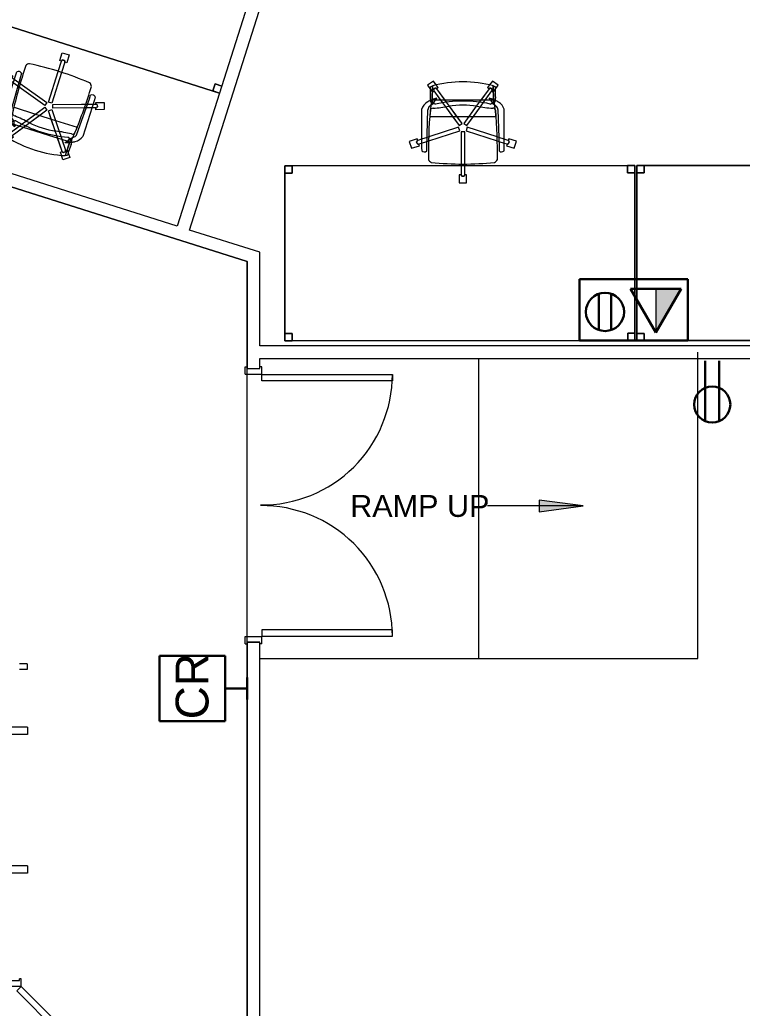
# Model space of a CAD drawing. Header units: inches. Extents: x 385 to 2249, y -1773 to -36.
# Drawn here: x 1615.7 to 1813.7, y -1046.8 to -775.7 of the extents above; entities that cross this region are included whole.
import ezdxf

# ---------------------------------------------------------------- set-up
doc = ezdxf.new("R2010")
doc.units = ezdxf.units.IN
doc.header["$MEASUREMENT"] = 0
for name, color, linetype, lineweight in [('A-ANNO-NOTE', 131, 'Continuous', 30), ('A-DETL', 90, 'Continuous', 9), ('A-DETL-THIN', 151, 'Continuous', 9), ('A-DOOR', 31, 'Continuous', 13), ('A-DOOR-FRAM', 31, 'Continuous', 20), ('E-ELEC-FIXT', 91, 'Continuous', 9), ('G-ANNO-TEXT', 231, 'Continuous', 9), ('I-FURN', 30, 'Continuous', 9), ('I-WALL', 2, 'Continuous', 13)]:
    doc.layers.add(name, color=color, linetype=linetype, lineweight=lineweight)
doc.styles.add('Swis721 Lt BT', font='swissl.ttf', dxfattribs={"height": 9})
doc.styles.add('Swis721 Lt BT_1', font='swissl.ttf', dxfattribs={"height": 6})

# ---------------------------------------------------------------- blocks, each defined once
blk = doc.blocks.new('Single Flush - OTJ_SOLIDFLUSH_ALUM-5070093-Level 7 POWER _ SIGNAL')
at = {"layer": 'A-DOOR', "color": 8, "lineweight": 20}
for p, q in [((-8.65, -25.84), (16.67, -0.51)), ((17.91, -1.75), (-7.42, -27.07)), ((16.67, -0.51), (17.91, -1.75)), ((-7.42, -27.07), (-8.65, -25.84))]:
    blk.add_line(p, q, dxfattribs=at)
at = {"layer": 'A-DOOR', "lineweight": 9}
blk.add_arc((17.91, -1.75), 35.81, 179.5, 225, dxfattribs=at)
at = {"layer": 'A-DOOR-FRAM', "color": 8}
for p, q in [((-20, 4), (-20, -1.75)), ((-20, 4), (-18, 4)), ((-18, 4), (-18, -1.75)), ((18, 4), (18, -1.75)), ((18, 4), (20, 4)), ((20, 4), (20, -1.75)), ((-20, -1.75), (-18, -1.75)), ((18, -1.75), (20, -1.75))]:
    blk.add_line(p, q, dxfattribs=at)
blk = doc.blocks.new('Double Flush - Int-F-WDMF-72_ x 84_-5088148-Level 7 POWER _ SIGNAL')
at = {"layer": 'A-DOOR', "color": 8, "lineweight": 20}
for p, q in [((-34.67, -1.01), (-35.91, -2.25)), ((-35.91, -2.25), (-10.58, -27.57)), ((-9.35, -26.34), (-34.67, -1.01)), ((9.35, -26.34), (34.67, -1.01)), ((35.91, -2.25), (10.58, -27.57)), ((34.67, -1.01), (35.91, -2.25)), ((-10.58, -27.57), (-9.35, -26.34)), ((10.58, -27.57), (9.35, -26.34))]:
    blk.add_line(p, q, dxfattribs=at)
at = {"layer": 'A-DOOR', "lineweight": 9}
for centre, start, end in [((-35.91, -2.25), 315, 0.5), ((35.91, -2.25), 179.5, 225)]:
    blk.add_arc(centre, 35.81, start, end, dxfattribs=at)
at = {"layer": 'A-DOOR-FRAM', "color": 8}
for p, q in [((-38, 2.25), (-38, 1.75)), ((-38, 2.25), (-36, 2.25)), ((-38, 1.75), (-37.5, 1.75)), ((-37.5, 1.75), (-37.5, -1.75)), ((-36, 2.25), (-36, -2.25)), ((36, 2.25), (36, -2.25)), ((36, 2.25), (38, 2.25)), ((37.5, 1.75), (37.5, -1.75)), ((37.5, 1.75), (38, 1.75)), ((38, 2.25), (38, 1.75)), ((-38, -2.25), (-38, -1.75)), ((-38, -1.75), (-37.5, -1.75)), ((-38, -2.25), (-36, -2.25)), ((36, -2.25), (38, -2.25)), ((37.5, -1.75), (38, -1.75)), ((38, -2.25), (38, -1.75))]:
    blk.add_line(p, q, dxfattribs=at)
blk = doc.blocks.new('Rectangular Table - Rectangular Table-V59-Level 7 POWER _ SIGNAL')
at = {"layer": 'I-FURN'}
for p, q in [((-46, 24), (-47.91, 24)), ((-47.91, 24), (-46, 24)), ((48, 24), (-47.91, 24)), ((-47.91, 24), (48, 24)), ((-47.91, 22), (-46, 22)), ((-46, 22), (-47.91, 22)), ((-46, 22), (-46, 24)), ((-46, 24), (-46, 22)), ((46, 24), (46, 22)), ((48, 24), (46, 24)), ((46, 24), (48, 24)), ((46, 22), (46, 24)), ((46, 22), (48, 22)), ((48, 22), (46, 22)), ((48, 23.86), (48, 24)), ((48, 24), (48, 23.86)), ((48, -24), (48, 24)), ((48, 24), (48, 23.86)), ((48, 22), (48, 23.86)), ((48, 23.86), (48, 22)), ((48, 23.86), (48, -23.86)), ((-46, -22), (-47.91, -22)), ((-47.91, -22), (-46, -22)), ((-47.91, -24), (-46, -24)), ((-46, -24), (-47.91, -24)), ((-47.91, -24), (48, -24)), ((48, -24), (-47.91, -24)), ((-46, -24), (-46, -22)), ((-46, -22), (-46, -24)), ((48, -22), (46, -22)), ((46, -22), (46, -24)), ((46, -24), (46, -22)), ((46, -22), (48, -22)), ((46, -24), (48, -24)), ((48, -24), (46, -24)), ((48, -23.86), (48, -22)), ((48, -22), (48, -22.14)), ((48, -22.14), (48, -23.86)), ((48, -24), (48, -23.86)), ((48, -23.86), (48, -24)), ((48, -23.86), (48, -24))]:
    blk.add_line(p, q, dxfattribs=at)
blk = doc.blocks.new('F-Haworth_Chair_X99-Seminar - X99 Advanced Seminar Chair-V60-Level 7 POWER _ SIGNAL')
at = {"layer": 'I-FURN'}
for p, q in [((-1, 15.13), (1, 15.13)), ((-1, 12.88), (-1, 15.13)), ((-1, 15.13), (1, 15.13)), ((-1, 12.88), (-1, 15.13)), ((1, 15.13), (1, 12.88)), ((1, 15.13), (1, 12.88)), ((-0.52, 12.88), (-1, 12.88)), ((-0.52, 12.88), (-1, 12.88)), ((-0.5, 9.91), (-0.5, 12.88)), ((-0.5, 9.91), (-0.5, 12.88)), ((0.26, 13.26), (-0.26, 13.26)), ((0.26, 13.26), (-0.26, 13.26)), ((-0.25, 13.25), (0.25, 13.25)), ((-0.25, 13.25), (0.25, 13.25)), ((0.5, 12.88), (0.5, 9.91)), ((0.5, 12.88), (0.5, 9.91)), ((1, 12.88), (0.52, 12.88)), ((1, 12.88), (0.52, 12.88)), ((-0.5, 1.08), (-0.5, 9.91)), ((-0.5, 1.08), (-0.5, 9.91)), ((0.5, 9.91), (0.5, 1.08)), ((0.5, 9.91), (0.5, 1.08)), ((-14.69, 3.72), (-14.08, 5.62)), ((-14.69, 3.72), (-14.08, 5.62)), ((-14.08, 5.62), (-11.94, 4.93)), ((-14.08, 5.62), (-11.94, 4.93)), ((-11.32, 5.48), (-11.3, 6.32)), ((-11.32, -5.06), (-11.32, 5.48)), ((-9.92, 6.36), (-9.92, 5.36)), ((9.92, 5.36), (9.92, 6.36)), ((11.3, 6.32), (11.32, 5.48)), ((11.32, 5.48), (11.32, -5.06)), ((11.94, 4.93), (14.08, 5.62)), ((11.94, 4.93), (14.08, 5.62)), ((14.08, 5.62), (14.69, 3.72)), ((14.08, 5.62), (14.69, 3.72)), ((-12.55, 3.03), (-14.69, 3.72)), ((-12.55, 3.03), (-14.69, 3.72)), ((-12.53, 4.34), (-12.69, 3.85)), ((-12.53, 4.34), (-12.69, 3.85)), ((-12.68, 3.86), (-12.52, 4.33)), ((-12.68, 3.86), (-12.52, 4.33)), ((-12.4, 3.49), (-12.55, 3.03)), ((-12.4, 3.49), (-12.55, 3.03)), ((-11.32, 3.15), (-12.4, 3.5)), ((-11.32, 3.15), (-12.4, 3.5)), ((-11.94, 4.93), (-12.09, 4.47)), ((-11.94, 4.93), (-12.09, 4.47)), ((-12.09, 4.45), (-11.32, 4.21)), ((-12.09, 4.45), (-11.32, 4.21)), ((-11.32, 4.21), (-9.86, 3.73)), ((-11.32, 4.21), (-9.86, 3.73)), ((-9.83, 2.67), (-11.32, 3.15)), ((-9.83, 2.67), (-11.32, 3.15)), ((-9.92, 5.36), (-9.57, -4.97)), ((-9.86, 3.73), (-9.38, 3.57)), ((-9.86, 3.73), (-9.38, 3.57)), ((-9.38, 3.57), (-0.87, 0.81)), ((-9.38, 3.57), (-0.87, 0.81)), ((0.87, 0.81), (8.33, 3.23)), ((0.87, 0.81), (8.33, 3.23)), ((8.34, 3.24), (9.38, 3.57)), ((8.34, 3.24), (9.38, 3.57)), ((9.38, 3.57), (9.86, 3.73)), ((9.38, 3.57), (9.86, 3.73)), ((9.57, -4.97), (9.92, 5.36)), ((11.32, 3.15), (9.83, 2.67)), ((11.32, 3.15), (9.83, 2.67)), ((9.86, 3.73), (11.32, 4.21)), ((9.86, 3.73), (11.32, 4.21)), ((11.32, 4.21), (12.09, 4.45)), ((11.32, 4.21), (12.09, 4.45)), ((12.4, 3.5), (11.32, 3.15)), ((12.4, 3.5), (11.32, 3.15)), ((12.09, 4.47), (11.94, 4.93)), ((12.09, 4.47), (11.94, 4.93)), ((12.55, 3.03), (12.4, 3.49)), ((12.55, 3.03), (12.4, 3.49)), ((12.52, 4.33), (12.68, 3.86)), ((12.52, 4.33), (12.68, 3.86)), ((12.69, 3.85), (12.53, 4.34)), ((12.69, 3.85), (12.53, 4.34)), ((14.69, 3.72), (12.55, 3.03)), ((14.69, 3.72), (12.55, 3.03)), ((-9.37, 2.52), (-9.83, 2.67)), ((-9.37, 2.52), (-9.83, 2.67)), ((-1.18, -0.14), (-9.37, 2.52)), ((-1.18, -0.14), (-9.37, 2.52)), ((-0.87, 0.81), (-1.18, -0.14)), ((-0.87, 0.81), (-1.18, -0.14)), ((0.5, 1.08), (-0.5, 1.08)), ((0.5, 1.08), (-0.5, 1.08)), ((1.18, -0.14), (0.87, 0.81)), ((1.18, -0.14), (0.87, 0.81)), ((9.37, 2.52), (1.18, -0.14)), ((9.37, 2.52), (1.18, -0.14)), ((9.83, 2.67), (9.37, 2.52)), ((9.83, 2.67), (9.37, 2.52)), ((-4.79, -5.75), (-1.04, -0.58)), ((-0.23, -1.17), (-3.68, -5.91)), ((-2.89, -3.12), (-1.04, -0.58)), ((-0.23, -1.17), (-1.65, -3.12)), ((-1.04, -0.58), (-0.23, -1.17)), ((-1.04, -0.58), (-0.23, -1.17)), ((0.23, -1.17), (1.04, -0.58)), ((0.23, -1.17), (1.04, -0.58)), ((1.65, -3.12), (0.23, -1.17)), ((3.68, -5.91), (0.23, -1.17)), ((1.04, -0.58), (2.89, -3.12)), ((1.04, -0.58), (4.79, -5.75)), ((-9.07, -3.12), (-2.89, -3.12)), ((-9.07, -3.2), (-9.07, -3.12)), ((-8.9, -4.8), (-9.07, -3.2)), ((-8.88, -4.99), (-8.89, -4.91)), ((-8.75, -6.22), (-8.88, -4.99)), ((-4.79, -5.75), (-2.89, -3.12)), ((-1.65, -3.12), (-3.68, -5.91)), ((-2.89, -3.12), (-1.65, -3.12)), ((-1.65, -3.12), (1.65, -3.12)), ((1.65, -3.12), (2.89, -3.12)), ((3.68, -5.91), (1.65, -3.12)), ((2.89, -3.12), (9.07, -3.12)), ((2.89, -3.12), (4.79, -5.75)), ((8.88, -4.99), (8.75, -6.22)), ((8.89, -4.91), (8.88, -4.99)), ((9.07, -3.2), (8.9, -4.8)), ((9.07, -3.12), (9.07, -3.2)), ((-9.13, -5.92), (-8.07, -6.77)), ((-8.68, -6.87), (-8.75, -6.22)), ((-8.62, -7.42), (-8.68, -6.87)), ((-8.6, -7.6), (-8.62, -7.43)), ((-8.61, -6.81), (-8.23, -6.95)), ((-8.49, -7.6), (-8.56, -7.6)), ((-8.42, -7.57), (-8.34, -11.37)), ((-8.34, -11.52), (-8.42, -7.57)), ((-7.65, -7.6), (-8.4, -7.6)), ((-8.03, -6.81), (-7.95, -6.87)), ((-7.97, -10.12), (-5.57, -6.82)), ((-7.97, -10.12), (-6.14, -7.6)), ((-6.14, -7.6), (-7.65, -7.6)), ((-7.18, -7.99), (-7.21, -8.13)), ((-4.47, -7.01), (-7.16, -10.71)), ((-4.9, -7.6), (-7.16, -10.71)), ((-6.14, -7.6), (-5.57, -6.82)), ((-4.9, -7.6), (-6.14, -7.6)), ((-5.57, -6.82), (-4.79, -5.75)), ((-5.57, -6.82), (-4.79, -5.75)), ((-4.47, -7.01), (-4.9, -7.6)), ((3.88, -7.6), (-4.9, -7.6)), ((-3.68, -5.91), (-4.47, -7.01)), ((-3.68, -5.91), (-4.47, -7.01)), ((4.47, -7.01), (3.68, -5.91)), ((4.47, -7.01), (3.68, -5.91)), ((4.9, -7.6), (3.9, -7.6)), ((4.9, -7.6), (4.47, -7.01)), ((7.16, -10.71), (4.47, -7.01)), ((4.79, -5.75), (5.57, -6.82)), ((4.79, -5.75), (5.57, -6.82)), ((6.14, -7.6), (4.9, -7.6)), ((7.16, -10.71), (4.9, -7.6)), ((5.57, -6.82), (6.14, -7.6)), ((5.57, -6.82), (7.97, -10.12)), ((7.65, -7.6), (6.14, -7.6)), ((6.14, -7.6), (7.97, -10.12)), ((7.21, -8.13), (7.18, -7.99)), ((8.4, -7.6), (7.65, -7.6)), ((7.95, -6.87), (8.07, -6.77)), ((8.07, -6.77), (9.13, -5.92)), ((8.23, -6.95), (8.61, -6.81)), ((8.34, -11.37), (8.42, -7.57)), ((8.42, -7.57), (8.34, -11.52)), ((8.56, -7.6), (8.49, -7.6)), ((8.62, -7.43), (8.6, -7.6)), ((8.68, -6.91), (8.62, -7.42)), ((8.75, -6.22), (8.68, -6.86)), ((-9.7, -11.65), (-8.88, -10.52)), ((-9.7, -11.65), (-8.88, -10.52)), ((-8.88, -10.52), (-8.38, -9.83)), ((-8.88, -10.52), (-8.38, -9.83)), ((-8.38, -9.83), (-7.99, -10.11)), ((-8.38, -9.83), (-7.99, -10.11)), ((-8, -10.58), (-7.59, -10.88)), ((-8, -10.58), (-7.59, -10.88)), ((-7.59, -10.87), (-7.99, -10.57)), ((-7.59, -10.87), (-7.99, -10.57)), ((-7.15, -10.72), (-6.76, -11)), ((-7.15, -10.72), (-6.76, -11)), ((6.76, -11), (7.15, -10.72)), ((6.76, -11), (7.15, -10.72)), ((7.99, -10.57), (7.59, -10.87)), ((7.99, -10.57), (7.59, -10.87)), ((7.59, -10.88), (8, -10.58)), ((7.59, -10.88), (8, -10.58)), ((7.99, -10.11), (8.38, -9.83)), ((7.99, -10.11), (8.38, -9.83)), ((8.38, -9.83), (8.88, -10.52)), ((8.38, -9.83), (8.88, -10.52)), ((8.88, -10.52), (9.7, -11.65)), ((8.88, -10.52), (9.7, -11.65)), ((-8.08, -12.82), (-9.7, -11.65)), ((-8.08, -12.82), (-9.7, -11.65)), ((-7.29, -11.74), (-8.08, -12.82)), ((-7.29, -11.74), (-8.08, -12.82)), ((-6.76, -11), (-7.29, -11.74)), ((-6.76, -11), (-7.29, -11.74)), ((7.29, -11.74), (6.76, -11)), ((7.29, -11.74), (6.76, -11)), ((8.08, -12.82), (7.29, -11.74)), ((8.08, -12.82), (7.29, -11.74)), ((9.7, -11.65), (8.08, -12.82)), ((9.7, -11.65), (8.08, -12.82))]:
    blk.add_line(p, q, dxfattribs=at)
for centre, radius, start, end in [((-0.11, 12.88), 0.407, 111.1651, 180.8349), ((-0.11, 12.88), 0.407, 111.1651, 180.8349), ((-0.09, 12.88), 0.406, 112.6199, 180), ((-0.09, 12.88), 0.406, 166.524, 180), ((-0.09, 12.88), 0.406, 126.0959, 166.524), ((-0.09, 12.88), 0.406, 112.6199, 126.0959), ((0.09, 12.88), 0.406, 53.9041, 67.3801), ((0.09, 12.88), 0.406, 0, 67.3801), ((0.11, 12.88), 0.407, 359.1651, 68.8349), ((0.11, 12.88), 0.407, 359.1651, 68.8349), ((0.09, 12.88), 0.406, 0, 53.9041), ((-8.21, 8.28), 1.31, 110.0433, 159.9567), ((144.06, 7.32), 153.52, 179.4749, 184.5213), ((0, -75.01), 84.96, 84.1475, 95.8525), ((8.21, 8.28), 1.31, 20.0433, 69.9567), ((-144.06, 7.32), 153.52, 355.4787, 0.5251), ((-10.58, 5.68), 0.956, 45.8901, 138.1099), ((10.58, 5.68), 0.956, 41.8901, 134.1099), ((-12.28, 3.88), 0.407, 183.1651, 252.8349), ((-12.28, 3.88), 0.407, 183.1651, 252.8349), ((-12.27, 3.89), 0.406, 184.6199, 198.0959), ((-12.27, 3.89), 0.406, 184.6199, 252), ((-12.27, 3.89), 0.406, 198.0959, 238.524), ((-12.22, 4.09), 0.407, 71.1651, 140.8349), ((-12.22, 4.09), 0.407, 71.1651, 140.8349), ((-12.22, 4.07), 0.406, 85.476, 139.3801), ((-12.22, 4.07), 0.406, 72, 139.3801), ((-12.27, 3.89), 0.406, 238.524, 252), ((-12.22, 4.07), 0.406, 72, 85.476), ((12.22, 4.09), 0.407, 39.1651, 108.8349), ((12.22, 4.09), 0.407, 39.1651, 108.8349), ((12.22, 4.07), 0.406, 81.0479, 108), ((12.22, 4.07), 0.406, 40.6199, 108), ((12.22, 4.07), 0.406, 40.6199, 81.0479), ((12.27, 3.89), 0.406, 288, 355.3801), ((12.28, 3.88), 0.407, 287.1651, 356.8349), ((12.28, 3.88), 0.407, 287.1651, 356.8349), ((12.27, 3.89), 0.406, 288, 341.9041), ((12.27, 3.89), 0.406, 341.9041, 355.3801), ((-7.87, -3.92), 3.63, 198.1789, 238.0478), ((-8.18, -4.9), 1.39, 182.8013, 227.1078), ((-8.24, -4.59), 0.763, 194.2338, 275.7662), ((-11.32, -48.08), 42.84, 79.9767, 85.7699), ((11.32, -48.08), 42.84, 94.2301, 100.0233), ((8.24, -4.59), 0.763, 264.2338, 345.7662), ((8.18, -4.9), 1.39, 312.8922, 357.1987), ((7.87, -3.92), 3.63, 301.9522, 341.8211), ((-4.71, 1.15), 9.61, 238.0478, 243.9964), ((-5.2, -7.86), 3.74, 170.0936, 184.0143), ((-36.06, -10.03), 27.2, 357.4882, 4.0143), ((-4.71, 1.15), 9.61, 243.9964, 246.4906), ((-8.28, -7.33), 0.613, 122.5427, 170.0936), ((-4.71, 1.15), 9.61, 246.6393, 247.073), ((-7.37, -7.55), 1.05, 95.9554, 181.1786), ((-7.37, -7.55), 1.05, 145.2002, 181.1786), ((-4.71, 1.15), 9.61, 247.2631, 254.9334), ((-6.55, -6.76), 1.38, 185.0878, 212.4248), ((-6.55, -6.76), 1.38, 214.0187, 242.9497), ((0, 26.49), 33.83, 257.2285, 282.7715), ((0, 15.97), 22.19, 259.9767, 280.0233), ((6.55, -6.76), 1.38, 297.0503, 325.9813), ((4.71, 1.15), 9.61, 285.0666, 292.7369), ((7.37, -7.55), 1.05, 358.8214, 84.0446), ((6.55, -6.76), 1.38, 327.5752, 354.9122), ((7.37, -7.55), 1.05, 358.8214, 34.7998), ((4.71, 1.15), 9.61, 292.927, 293.3607), ((4.71, 1.15), 9.61, 293.5094, 296.0036), ((8.28, -7.33), 0.613, 9.9064, 57.4573), ((36.06, -10.03), 27.2, 175.9857, 182.5118), ((5.2, -7.86), 3.74, 355.9857, 9.9064), ((4.71, 1.15), 9.61, 296.0036, 301.9522), ((-7.66, -10.36), 0.407, 143.1651, 212.8349), ((-7.66, -10.36), 0.407, 171.033, 184.967), ((-7.66, -10.36), 0.407, 184.967, 198.9009), ((-7.66, -10.36), 0.407, 143.1651, 171.033), ((-7.64, -10.36), 0.406, 144, 211.3801), ((-7.64, -10.36), 0.406, 144, 211.3801), ((-7.66, -10.36), 0.407, 198.9009, 212.8349), ((-7.49, -10.47), 0.406, 256.6199, 324), ((-7.48, -10.49), 0.407, 255.1651, 324.8349), ((-7.49, -10.47), 0.406, 256.6199, 297.0479), ((-7.49, -10.47), 0.406, 297.0479, 324), ((-7.48, -10.49), 0.407, 296.967, 310.9009), ((-7.48, -10.49), 0.407, 310.9009, 324.8349), ((7.48, -10.49), 0.407, 215.1651, 284.8349), ((7.48, -10.49), 0.407, 215.1651, 284.8349), ((7.49, -10.47), 0.406, 216, 256.4281), ((7.49, -10.47), 0.406, 216, 283.3801), ((7.64, -10.36), 0.406, 328.6199, 36), ((7.64, -10.36), 0.406, 328.6199, 36), ((7.66, -10.36), 0.407, 327.1651, 36.8349), ((7.66, -10.36), 0.407, 327.1651, 36.8349), ((0, 20.73), 33.17, 254.4478, 255.4234), ((0, 20.29), 32.89, 255.304, 284.6925), ((-7.48, -10.49), 0.407, 255.1651, 269.0991), ((-7.48, -10.49), 0.407, 269.0991, 283.033), ((-7.48, -10.49), 0.407, 283.033, 296.967), ((7.49, -10.47), 0.406, 256.4281, 283.3801), ((0, 20.73), 33.17, 284.5766, 285.5522)]:
    blk.add_arc(centre, radius, start, end, dxfattribs=at)
blk = doc.blocks.new('Rectangular Table - Rectangular Table-5809072-Level 7 POWER _ SIGNAL')
at = {"layer": 'I-FURN'}
for p, q in [((-46, 24), (-48, 24)), ((-48, 24), (-48, 22)), ((-48, 22), (-48, 24)), ((-48, 24), (-46, 24)), ((48, 24), (-48, 24)), ((-48, 24), (-48, -24)), ((-48, -24), (-48, 24)), ((-48, 24), (48, 24)), ((-48, 22), (-46, 22)), ((-46, 22), (-48, 22)), ((-46, 22), (-46, 24)), ((-46, 24), (-46, 22)), ((46, 24), (46, 22)), ((48, 24), (46, 24)), ((46, 24), (48, 24)), ((46, 22), (46, 24)), ((46, 22), (48, 22)), ((48, 22), (46, 22)), ((48, 22), (48, 24)), ((48, 24), (48, 22)), ((48, -24), (48, 24)), ((48, 24), (48, -24)), ((-46, -22), (-48, -22)), ((-48, -22), (-48, -24)), ((-48, -24), (-48, -22)), ((-48, -22), (-46, -22)), ((-48, -24), (-46, -24)), ((-46, -24), (-48, -24)), ((-48, -24), (48, -24)), ((48, -24), (-48, -24)), ((-46, -24), (-46, -22)), ((-46, -22), (-46, -24)), ((48, -22), (46, -22)), ((46, -22), (46, -24)), ((46, -24), (46, -22)), ((46, -22), (48, -22)), ((46, -24), (48, -24)), ((48, -24), (46, -24)), ((48, -24), (48, -22)), ((48, -22), (48, -24))]:
    blk.add_line(p, q, dxfattribs=at)
blk = doc.blocks.new('F-Haworth_Chair_X99-Seminar - X99 Advanced Seminar Chair-V61-Level 7 POWER _ SIGNAL')
at = {"layer": 'I-FURN'}
for p, q in [((-8.08, 12.82), (-9.7, 11.65)), ((-8.08, 12.82), (-9.7, 11.65)), ((-9.7, 11.65), (-8.88, 10.52)), ((-9.7, 11.65), (-8.88, 10.52)), ((-8.34, 11.52), (-8.42, 7.57)), ((-8.42, 7.57), (-8.34, 11.37)), ((-7.29, 11.74), (-8.08, 12.82)), ((-7.29, 11.74), (-8.08, 12.82)), ((-8, 10.58), (-7.59, 10.88)), ((-8, 10.58), (-7.59, 10.88)), ((-7.59, 10.87), (-7.99, 10.57)), ((-7.59, 10.87), (-7.99, 10.57)), ((-6.76, 11), (-7.29, 11.74)), ((-6.76, 11), (-7.29, 11.74)), ((-7.15, 10.72), (-6.76, 11)), ((-7.15, 10.72), (-6.76, 11)), ((7.29, 11.74), (6.76, 11)), ((7.29, 11.74), (6.76, 11)), ((6.76, 11), (7.15, 10.72)), ((6.76, 11), (7.15, 10.72)), ((8.08, 12.82), (7.29, 11.74)), ((8.08, 12.82), (7.29, 11.74)), ((7.59, 10.88), (8, 10.58)), ((7.59, 10.88), (8, 10.58)), ((7.99, 10.57), (7.59, 10.87)), ((7.99, 10.57), (7.59, 10.87)), ((9.7, 11.65), (8.08, 12.82)), ((9.7, 11.65), (8.08, 12.82)), ((8.42, 7.57), (8.34, 11.52)), ((8.34, 11.37), (8.42, 7.57)), ((8.88, 10.52), (9.7, 11.65)), ((8.88, 10.52), (9.7, 11.65)), ((-8.88, 10.52), (-8.38, 9.83)), ((-8.88, 10.52), (-8.38, 9.83)), ((-8.38, 9.83), (-7.99, 10.11)), ((-8.38, 9.83), (-7.99, 10.11)), ((-7.99, 10.57), (-7.99, 10.57)), ((-7.97, 10.12), (-6.14, 7.6)), ((-7.97, 10.12), (-5.57, 6.82)), ((-4.9, 7.6), (-7.16, 10.71)), ((-4.47, 7.01), (-7.16, 10.71)), ((7.16, 10.71), (4.47, 7.01)), ((7.16, 10.71), (4.9, 7.6)), ((5.57, 6.82), (7.97, 10.12)), ((6.14, 7.6), (7.97, 10.12)), ((7.99, 10.11), (8.38, 9.83)), ((7.99, 10.11), (8.38, 9.83)), ((8.38, 9.83), (8.88, 10.52)), ((8.38, 9.83), (8.88, 10.52)), ((-9.13, 5.92), (-8.07, 6.77)), ((-8.75, 6.22), (-8.88, 4.99)), ((-8.68, 6.87), (-8.75, 6.22)), ((-8.62, 7.42), (-8.68, 6.87)), ((-8.6, 7.6), (-8.62, 7.43)), ((-8.61, 6.81), (-8.23, 6.95)), ((-8.49, 7.6), (-8.56, 7.6)), ((-7.65, 7.6), (-8.4, 7.6)), ((-8.03, 6.81), (-7.95, 6.87)), ((-6.14, 7.6), (-7.65, 7.6)), ((-7.18, 7.99), (-7.21, 8.13)), ((-4.9, 7.6), (-6.14, 7.6)), ((-6.14, 7.6), (-5.57, 6.82)), ((-5.57, 6.82), (-4.79, 5.75)), ((-5.57, 6.82), (-4.79, 5.75)), ((4.9, 7.6), (-4.9, 7.6)), ((-4.47, 7.01), (-4.9, 7.6)), ((-4.79, 5.75), (-2.89, 3.12)), ((-4.79, 5.75), (-1.04, 0.58)), ((-3.68, 5.91), (-4.47, 7.01)), ((-3.68, 5.91), (-4.47, 7.01)), ((-1.65, 3.12), (-3.68, 5.91)), ((-0.23, 1.17), (-3.68, 5.91)), ((3.68, 5.91), (0.23, 1.17)), ((1.04, 0.58), (4.79, 5.75)), ((3.68, 5.91), (1.65, 3.12)), ((2.89, 3.12), (4.79, 5.75)), ((4.47, 7.01), (3.68, 5.91)), ((4.47, 7.01), (3.68, 5.91)), ((4.9, 7.6), (4.47, 7.01)), ((4.79, 5.75), (5.57, 6.82)), ((4.79, 5.75), (5.57, 6.82)), ((6.14, 7.6), (4.9, 7.6)), ((5.57, 6.82), (6.14, 7.6)), ((7.65, 7.6), (6.14, 7.6)), ((7.21, 8.13), (7.18, 7.99)), ((8.4, 7.6), (7.65, 7.6)), ((7.95, 6.87), (8.03, 6.81)), ((8.07, 6.77), (9.13, 5.92)), ((8.23, 6.95), (8.61, 6.81)), ((8.56, 7.6), (8.49, 7.6)), ((8.62, 7.43), (8.6, 7.6)), ((8.68, 6.87), (8.62, 7.42)), ((8.75, 6.22), (8.68, 6.87)), ((8.88, 4.99), (8.75, 6.22)), ((-11.32, 5.06), (-11.32, -5.48)), ((-9.92, -5.36), (-9.57, 4.97)), ((-8.9, 4.8), (-9.07, 3.2)), ((-9.07, 3.2), (-9.07, 3.12)), ((-9.07, 3.12), (-2.89, 3.12)), ((-8.88, 4.99), (-8.89, 4.91)), ((-2.89, 3.12), (-1.65, 3.12)), ((-2.89, 3.12), (-1.04, 0.58)), ((-1.65, 3.12), (1.65, 3.12)), ((-0.23, 1.17), (-1.65, 3.12)), ((1.65, 3.12), (0.23, 1.17)), ((1.04, 0.58), (2.89, 3.12)), ((1.65, 3.12), (2.89, 3.12)), ((2.89, 3.12), (9.07, 3.12)), ((8.89, 4.91), (8.88, 4.99)), ((9.07, 3.2), (8.9, 4.8)), ((9.07, 3.12), (9.07, 3.2)), ((9.57, 4.97), (9.92, -5.36)), ((11.32, -5.48), (11.32, 5.06)), ((-1.18, 0.14), (-9.37, -2.52)), ((-1.18, 0.14), (-9.37, -2.52)), ((-0.87, -0.81), (-1.18, 0.14)), ((-0.87, -0.81), (-1.18, 0.14)), ((-1.04, 0.58), (-0.23, 1.17)), ((-1.04, 0.58), (-0.23, 1.17)), ((0.23, 1.17), (1.04, 0.58)), ((0.23, 1.17), (1.04, 0.58)), ((1.18, 0.14), (0.87, -0.81)), ((1.18, 0.14), (0.87, -0.81)), ((9.37, -2.52), (1.18, 0.14)), ((9.37, -2.52), (1.18, 0.14)), ((-9.83, -2.67), (-11.32, -3.15)), ((-9.83, -2.67), (-11.32, -3.15)), ((-9.37, -2.52), (-9.83, -2.67)), ((-9.37, -2.52), (-9.83, -2.67)), ((-9.38, -3.57), (-0.87, -0.81)), ((-9.38, -3.57), (-0.87, -0.81)), ((-0.5, -1.08), (-0.5, -9.91)), ((0.5, -1.08), (-0.5, -1.08)), ((-0.5, -1.08), (-0.5, -9.91)), ((0.5, -1.08), (-0.5, -1.08)), ((0.5, -9.91), (0.5, -1.08)), ((0.5, -9.91), (0.5, -1.08)), ((0.87, -0.81), (9.38, -3.57)), ((0.87, -0.81), (9.38, -3.57)), ((9.83, -2.67), (9.37, -2.52)), ((9.83, -2.67), (9.37, -2.52)), ((11.32, -3.15), (9.83, -2.67)), ((11.32, -3.15), (9.83, -2.67)), ((-12.55, -3.03), (-14.69, -3.72)), ((-12.55, -3.03), (-14.69, -3.72)), ((-14.69, -3.72), (-14.08, -5.62)), ((-14.69, -3.72), (-14.08, -5.62)), ((-14.08, -5.62), (-11.94, -4.93)), ((-14.08, -5.62), (-11.94, -4.93)), ((-12.53, -4.34), (-12.69, -3.85)), ((-12.53, -4.34), (-12.69, -3.85)), ((-12.68, -3.86), (-12.52, -4.33)), ((-12.68, -3.86), (-12.52, -4.33)), ((-12.4, -3.49), (-12.55, -3.03)), ((-12.4, -3.49), (-12.55, -3.03)), ((-11.32, -3.15), (-12.4, -3.5)), ((-11.32, -3.15), (-12.4, -3.5)), ((-12.09, -4.45), (-11.32, -4.21)), ((-12.09, -4.45), (-11.32, -4.21)), ((-11.94, -4.93), (-12.09, -4.47)), ((-11.94, -4.93), (-12.09, -4.47)), ((-11.32, -4.21), (-9.86, -3.73)), ((-11.32, -4.21), (-9.86, -3.73)), ((-9.92, -6.36), (-9.92, -5.36)), ((-9.86, -3.73), (-9.38, -3.57)), ((-9.86, -3.73), (-9.38, -3.57)), ((9.38, -3.57), (9.86, -3.73)), ((9.38, -3.57), (9.86, -3.73)), ((9.86, -3.73), (11.32, -4.21)), ((9.86, -3.73), (11.32, -4.21)), ((9.92, -5.36), (9.92, -6.36)), ((12.4, -3.5), (11.32, -3.15)), ((12.4, -3.5), (11.32, -3.15)), ((11.32, -4.21), (12.09, -4.45)), ((11.32, -4.21), (12.09, -4.45)), ((12.09, -4.47), (11.94, -4.93)), ((12.09, -4.47), (11.94, -4.93)), ((11.94, -4.93), (14.08, -5.62)), ((11.94, -4.93), (14.08, -5.62)), ((12.55, -3.03), (12.4, -3.49)), ((12.55, -3.03), (12.4, -3.49)), ((12.52, -4.33), (12.68, -3.86)), ((12.52, -4.33), (12.68, -3.86)), ((12.69, -3.85), (12.53, -4.34)), ((12.69, -3.85), (12.53, -4.34)), ((14.69, -3.72), (12.55, -3.03)), ((14.69, -3.72), (12.55, -3.03)), ((14.08, -5.62), (14.69, -3.72)), ((14.08, -5.62), (14.69, -3.72)), ((-11.32, -5.48), (-11.3, -6.32)), ((11.3, -6.32), (11.32, -5.48)), ((-0.5, -9.91), (-0.5, -10.4)), ((-0.5, -9.91), (-0.5, -10.4)), ((-0.5, -10.4), (-0.5, -12.88)), ((-0.5, -10.4), (-0.5, -12.88)), ((0.5, -10.4), (0.5, -9.91)), ((0.5, -10.4), (0.5, -9.91)), ((0.5, -12.88), (0.5, -10.4)), ((0.5, -12.88), (0.5, -10.4)), ((-0.52, -12.88), (-1, -12.88)), ((-1, -12.88), (-1, -15.13)), ((-0.52, -12.88), (-1, -12.88)), ((-1, -12.88), (-1, -15.13)), ((0.26, -13.26), (-0.26, -13.26)), ((0.26, -13.26), (-0.26, -13.26)), ((-0.25, -13.25), (0.25, -13.25)), ((-0.25, -13.25), (0.25, -13.25)), ((1, -12.88), (0.52, -12.88)), ((1, -12.88), (0.52, -12.88)), ((1, -15.13), (1, -12.88)), ((1, -15.13), (1, -12.88)), ((-1, -15.13), (1, -15.13)), ((-1, -15.13), (1, -15.13))]:
    blk.add_line(p, q, dxfattribs=at)
for centre, radius, start, end in [((-36.06, 10.03), 27.2, 355.9857, 2.5118), ((0, -20.73), 33.17, 104.5766, 105.5522), ((0, -20.29), 32.89, 75.3075, 104.696), ((-7.48, 10.49), 0.407, 76.967, 104.8349), ((-7.48, 10.49), 0.407, 35.1651, 104.8349), ((-7.49, 10.47), 0.406, 36, 103.3801), ((-7.49, 10.47), 0.406, 36, 103.3801), ((-7.48, 10.49), 0.407, 63.033, 76.967), ((-7.48, 10.49), 0.407, 49.0991, 63.033), ((7.48, 10.49), 0.407, 75.1651, 144.8349), ((7.48, 10.49), 0.407, 75.1651, 144.8349), ((7.49, 10.47), 0.406, 76.6199, 144), ((7.49, 10.47), 0.406, 76.6199, 117.0479), ((0, -20.73), 33.17, 74.4478, 75.4234), ((36.06, 10.03), 27.2, 177.4882, 184.0143), ((-7.66, 10.36), 0.407, 147.1651, 216.8349), ((-7.66, 10.36), 0.407, 147.1651, 216.8349), ((-7.64, 10.36), 0.406, 148.6199, 216), ((-7.64, 10.36), 0.406, 148.6199, 216), ((-7.48, 10.49), 0.407, 35.1651, 49.0991), ((7.49, 10.47), 0.406, 117.0479, 144), ((7.64, 10.36), 0.406, 324, 31.3801), ((7.64, 10.36), 0.406, 324, 17.9041), ((7.66, 10.36), 0.407, 323.1651, 32.8349), ((7.66, 10.36), 0.407, 323.1651, 31.8894), ((7.64, 10.36), 0.406, 31.0741, 31.3801), ((7.64, 10.36), 0.406, 17.9041, 31.0741), ((7.66, 10.36), 0.407, 31.8894, 32.8349), ((-7.87, 3.92), 3.63, 121.9522, 161.8211), ((-4.71, -1.15), 9.61, 116.0036, 121.9522), ((-8.18, 4.9), 1.39, 132.8922, 177.1987), ((-5.2, 7.86), 3.74, 175.9857, 189.9064), ((-4.71, -1.15), 9.61, 113.5094, 116.0036), ((-8.28, 7.33), 0.613, 189.9064, 237.4573), ((-4.71, -1.15), 9.61, 112.927, 113.3607), ((-4.71, -1.15), 9.61, 105.0666, 112.7369), ((-7.37, 7.55), 1.05, 178.8214, 214.7998), ((-7.37, 7.55), 1.05, 178.8214, 264.0446), ((-11.32, 48.08), 42.84, 274.2301, 280.0233), ((-6.55, 6.76), 1.38, 147.5752, 174.9122), ((-6.55, 6.76), 1.38, 117.0503, 145.9813), ((0, -26.49), 33.83, 77.2285, 102.7715), ((0, -15.97), 22.19, 79.9767, 100.0233), ((11.32, 48.08), 42.84, 259.9767, 265.7699), ((6.55, 6.76), 1.38, 34.0187, 62.9497), ((4.71, -1.15), 9.61, 67.2631, 74.9334), ((7.37, 7.55), 1.05, 275.9554, 1.1786), ((6.55, 6.76), 1.38, 5.0878, 32.4248), ((7.37, 7.55), 1.05, 325.2002, 1.1786), ((4.71, -1.15), 9.61, 66.6393, 67.073), ((4.71, -1.15), 9.61, 63.9964, 66.4906), ((8.28, 7.33), 0.613, 302.5427, 350.0936), ((5.2, 7.86), 3.74, 350.0936, 4.0143), ((4.71, -1.15), 9.61, 58.0478, 63.9964), ((8.18, 4.9), 1.39, 2.8013, 47.1078), ((7.87, 3.92), 3.63, 18.1789, 58.0478), ((144.06, -7.32), 153.52, 175.4787, 180.5251), ((-8.24, 4.59), 0.763, 84.2338, 165.7662), ((8.24, 4.59), 0.763, 14.2338, 95.7662), ((-144.06, -7.32), 153.52, 359.4749, 4.5213), ((-12.28, -3.88), 0.407, 107.1651, 176.8349), ((-12.28, -3.88), 0.407, 107.1651, 176.8349), ((-12.27, -3.89), 0.406, 108, 175.3801), ((-12.27, -3.89), 0.406, 161.9041, 175.3801), ((-12.27, -3.89), 0.406, 121.476, 161.9041), ((-12.22, -4.09), 0.407, 219.1651, 288.8349), ((-12.22, -4.09), 0.407, 219.1651, 288.8349), ((-12.22, -4.07), 0.406, 220.6199, 274.524), ((-12.22, -4.07), 0.406, 220.6199, 288), ((-12.27, -3.89), 0.406, 108, 121.476), ((-12.22, -4.07), 0.406, 274.524, 288), ((12.22, -4.07), 0.406, 252, 319.3801), ((12.22, -4.09), 0.407, 251.1651, 320.8349), ((12.22, -4.09), 0.407, 251.1651, 320.8349), ((12.22, -4.07), 0.406, 252, 265.476), ((12.22, -4.07), 0.406, 265.476, 305.9041), ((12.28, -3.88), 0.407, 3.1651, 72.8349), ((12.28, -3.88), 0.407, 3.1651, 72.8349), ((12.27, -3.89), 0.406, 45.0479, 72), ((12.27, -3.89), 0.406, 4.6199, 72), ((12.22, -4.07), 0.406, 305.9041, 319.3801), ((12.27, -3.89), 0.406, 4.6199, 45.0479), ((-10.58, -5.68), 0.956, 221.8901, 314.1099), ((10.58, -5.68), 0.956, 225.8901, 318.1099), ((-8.21, -8.28), 1.31, 200.0433, 249.9567), ((0, 75.01), 84.96, 264.1475, 275.8525), ((8.21, -8.28), 1.31, 290.0433, 339.9567), ((-0.11, -12.88), 0.407, 179.1651, 248.8349), ((-0.11, -12.88), 0.407, 179.1651, 248.8349), ((-0.09, -12.88), 0.406, 180, 193.476), ((-0.09, -12.88), 0.406, 180, 247.3801), ((-0.09, -12.88), 0.406, 193.476, 233.9041), ((-0.09, -12.88), 0.406, 233.9041, 247.3801), ((0.09, -12.88), 0.406, 292.6199, 360), ((0.09, -12.88), 0.406, 292.6199, 306.0959), ((0.11, -12.88), 0.407, 291.1651, 0.8349), ((0.11, -12.88), 0.407, 291.1651, 346.9009), ((0.09, -12.88), 0.406, 306.0959, 346.524), ((0.09, -12.88), 0.406, 346.524, 360), ((0.11, -12.88), 0.407, 346.9009, 0.8349)]:
    blk.add_arc(centre, radius, start, end, dxfattribs=at)
blk = doc.blocks.new('Rectangular Table - Rectangular Table-V62-Level 7 POWER _ SIGNAL')
at = {"layer": 'I-FURN'}
for p, q in [((-46, 24), (-48, 24)), ((-48, 24), (-48, 22)), ((-48, 22), (-48, 24)), ((-48, 24), (-46, 24)), ((48, 24), (-48, 24)), ((-48, 24), (-48, -24)), ((-48, -24), (-48, 24)), ((-48, 24), (48, 24)), ((-48, 22), (-46, 22)), ((-46, 22), (-48, 22)), ((-46, 22), (-46, 24)), ((-46, 24), (-46, 22)), ((46, 24), (46, 22)), ((48, 24), (46, 24)), ((46, 24), (48, 24)), ((46, 22), (46, 24)), ((46, 22), (48, 22)), ((48, 22), (46, 22)), ((48, 22), (48, 24)), ((48, 24), (48, 22)), ((48, -24), (48, 24)), ((48, 24), (48, -24)), ((-46, -22), (-48, -22)), ((-48, -22), (-48, -24)), ((-48, -24), (-48, -22)), ((-48, -22), (-46, -22)), ((-48, -24), (-46, -24)), ((-46, -24), (-48, -24)), ((-48, -24), (48, -24)), ((48, -24), (-48, -24)), ((-46, -24), (-46, -22)), ((-46, -22), (-46, -24)), ((48, -22), (46, -22)), ((46, -22), (46, -24)), ((46, -24), (46, -22)), ((46, -22), (48, -22)), ((46, -24), (48, -24)), ((48, -24), (46, -24)), ((48, -24), (48, -22)), ((48, -22), (48, -24))]:
    blk.add_line(p, q, dxfattribs=at)
blk = doc.blocks.new('Double Flush - Int-F-WDMF-72_ x 84_-5502830-Level 7 POWER _ SIGNAL')
at = {"layer": 'A-DOOR', "lineweight": 20}
for p, q in [((-34.15625, -2.25), (-35.90625, -2.25)), ((-35.90625, -2.25), (-35.90625, -38.0625)), ((-34.15625, -38.0625), (-34.15625, -2.25)), ((34.15625, -2.25), (35.90625, -2.25)), ((34.15625, -38.0625), (34.15625, -2.25)), ((35.90625, -2.25), (35.90625, -38.0625)), ((-35.90625, -38.0625), (-34.15625, -38.0625)), ((35.90625, -38.0625), (34.15625, -38.0625))]:
    blk.add_line(p, q, dxfattribs=at)
at = {"layer": 'A-DOOR', "lineweight": 9}
for centre, start, end in [((-35.90625, -2.25), 270, 0.5), ((35.90625, -2.25), 179.5, 270)]:
    blk.add_arc(centre, 35.8125, start, end, dxfattribs=at)
at = {"layer": 'A-DOOR-FRAM'}
for p, q in [((-38, 2.25), (-38, 1.75)), ((-38, 2.25), (-36, 2.25)), ((-38, 1.75), (-37.5, 1.75)), ((-37.5, 1.75), (-37.5, -1.75)), ((-36, 2.25), (-36, -2.25)), ((36.000004, 2.25), (36.000004, -2.25)), ((36.000004, 2.25), (38.000004, 2.25)), ((37.500004, 1.75), (37.500004, -1.75)), ((37.500004, 1.75), (38.000004, 1.75)), ((38.000004, 2.25), (38.000004, 1.75)), ((-38, -2.25), (-38, -1.75)), ((-38, -1.75), (-37.5, -1.75)), ((-38, -2.25), (-36, -2.25)), ((36.000004, -2.25), (38.000004, -2.25)), ((37.500004, -1.75), (38.000004, -1.75)), ((38.000004, -2.25), (38.000004, -1.75))]:
    blk.add_line(p, q, dxfattribs=at)
blk = doc.blocks.new('PS - Junction Box _Wall Base_ - Card Reader-4953073-Level 7 POWER _ SIGNAL')
at = {"layer": 'E-ELEC-FIXT'}
for p, q in [((1131.41, -1600.32), (1132.91, -1600.32)), ((1131.41, -1600.32), (1131.41, -1602.45)), ((1132.91, -1600.32), (1132.91, -1602.45))]:
    blk.add_line(p, q, dxfattribs=at)

msp = doc.modelspace()

# ---------------------------------------------------------------- hatches: boundary and pattern name
at = {"layer": 'A-ANNO-NOTE', "lineweight": 9}
msp.add_hatch(color=256, dxfattribs=at).paths.add_polyline_path([(1789.98, -861.51), (1796.91, -849.51), (1789.98, -849.51)], flags=0)
at = {"layer": 'G-ANNO-TEXT'}
msp.add_hatch(color=7, dxfattribs=at).paths.add_polyline_path([(1770.04, -909.07), (1758.04, -907.49), (1758.04, -910.65)], flags=0)

# ---------------------------------------------------------------- linework, layer by layer
at = {"layer": 'A-ANNO-NOTE'}
for p, q in [((1769.1, -846.89), (1798.81, -846.89)), ((1769.1, -863.7), (1769.1, -846.89)), ((1798.81, -846.89), (1798.81, -863.7)), ((1774.38, -860.81), (1774.38, -850.87)), ((1777.76, -860.81), (1777.76, -850.87)), ((1783.05, -849.51), (1796.91, -849.51)), ((1789.98, -861.51), (1783.05, -849.51)), ((1796.91, -849.51), (1789.98, -861.51)), ((1798.81, -863.7), (1769.1, -863.7)), ((1803.57, -869.29), (1803.57, -885.82)), ((1807.4, -869.29), (1807.4, -885.82)), ((1807.4, -869.29), (1807.4, -885.82)), ((1671.97, -950.14), (1653.97, -950.14)), ((1653.97, -950.14), (1653.97, -968.14)), ((1671.97, -968.14), (1671.97, -950.14)), ((1677.97, -956.14), (1677.97, -962.14)), ((1677.97, -959.14), (1671.97, -959.14)), ((1653.97, -968.14), (1671.97, -968.14))]:
    msp.add_line(p, q, dxfattribs=at)
at = {"layer": 'A-ANNO-NOTE', "lineweight": 9}
for p, q in [((1789.98, -849.51), (1789.98, -861.51)), ((1789.98, -861.51), (1796.91, -849.51)), ((1796.91, -849.51), (1789.98, -849.51))]:
    msp.add_line(p, q, dxfattribs=at)
at = {"layer": 'A-ANNO-NOTE'}
for centre, radius in [((1776.07, -855.84), 5.25), ((1805.48, -881.26), 4.95)]:
    msp.add_circle(centre, radius, dxfattribs=at)
at = {"layer": 'A-DETL', "lineweight": 13}
for p, q in [((1801.47, -950.89), (1801.47, -866.89)), ((1741.47, -950.89), (1741.47, -868.64)), ((1681.47, -950.89), (1741.47, -950.89)), ((1741.47, -950.89), (1801.47, -950.89))]:
    msp.add_line(p, q, dxfattribs=at)
at = {"layer": 'A-DETL-THIN'}
for p, q in [((1677.97, -842.06), (947, -610.14)), ((1677.97, -1724.89), (1677.97, -842.06))]:
    msp.add_line(p, q, dxfattribs=at)
at = {"layer": 'G-ANNO-TEXT', "color": 7}
for p, q in [((1770.04, -909.07), (1758.04, -907.49)), ((1758.04, -907.49), (1758.04, -910.65)), ((1744.08, -909.07), (1743.84, -909.07)), ((1770.04, -909.07), (1744.08, -909.07)), ((1758.04, -910.65), (1770.04, -909.07))]:
    msp.add_line(p, q, dxfattribs=at)
at = {"layer": 'I-WALL'}
for p, q in [((1658.83, -832.32), (1212.14, -690.59)), ((1211.08, -693.93), (1677.97, -842.06)), ((1703.21, -692.44), (1658.83, -832.32)), ((1662.16, -833.38), (1706.55, -693.5)), ((1681.47, -839.5), (1662.16, -833.38)), ((1681.47, -865.14), (1681.47, -839.5)), ((1677.97, -842.06), (1677.97, -871.39)), ((1909.95, -865.14), (1681.47, -865.14)), ((1681.47, -871.39), (1681.47, -868.64)), ((1681.47, -868.64), (1909.95, -868.64)), ((1677.97, -871.39), (1681.47, -871.39)), ((1681.47, -946.39), (1677.97, -946.39)), ((1677.97, -946.39), (1677.97, -1202.11)), ((1681.47, -1173.36), (1681.47, -946.39))]:
    msp.add_line(p, q, dxfattribs=at)

# ---------------------------------------------------------------- block references
at = {"layer": 'A-DOOR'}
for name, p, rotation in [('Double Flush - Int-F-WDMF-72_ x 84_-5502830-Level 7 POWER _ SIGNAL', (1679.72, -908.89), 89.99999999999984), ('Single Flush - OTJ_SOLIDFLUSH_ALUM-5070093-Level 7 POWER _ SIGNAL', (1613.79, -989.77), 269.9999999999999), ('Double Flush - Int-F-WDMF-72_ x 84_-5088148-Level 7 POWER _ SIGNAL', (1613.79, -1076.77), 89.99999999999993)]:
    msp.add_blockref(name, p, dxfattribs=dict(at, rotation=rotation))
at = {"layer": 'E-ELEC-FIXT', "rotation": 270.0000000000001}
msp.add_blockref('PS - Junction Box _Wall Base_ - Card Reader-4953073-Level 7 POWER _ SIGNAL', (3217.99, 179.02), dxfattribs=at)
at = {"layer": 'I-FURN'}
for name, p, rotation in [('Rectangular Table - Rectangular Table-V59-Level 7 POWER _ SIGNAL', (1632.01, -758.43), 162.3961865743618), ('F-Haworth_Chair_X99-Seminar - X99 Advanced Seminar Chair-V60-Level 7 POWER _ SIGNAL', (1623.66, -799.46), 342.396186574362), ('F-Haworth_Chair_X99-Seminar - X99 Advanced Seminar Chair-V61-Level 7 POWER _ SIGNAL', (1737.12, -805.33), 0.01411323274824105), ('Rectangular Table - Rectangular Table-5809072-Level 7 POWER _ SIGNAL', (1736.28, -839.73), 180.0141132327482), ('Rectangular Table - Rectangular Table-V62-Level 7 POWER _ SIGNAL', (1832.78, -839.71), 180.0141132327224)]:
    msp.add_blockref(name, p, dxfattribs=dict(at, rotation=rotation))

# ---------------------------------------------------------------- texts
at = {"layer": 'A-ANNO-NOTE', "lineweight": 9, "insert": (1658.38, -967.6), "char_height": 9, "width": 20.604, "attachment_point": 1, "rotation": 90, "style": 'Swis721 Lt BT'}
msp.add_mtext('CR', dxfattribs=at)
at = {"layer": 'G-ANNO-TEXT', "color": 7, "insert": (1706.21, -906.07), "char_height": 6, "width": 45.147, "attachment_point": 1, "style": 'Swis721 Lt BT_1'}
msp.add_mtext('RAMP UP', dxfattribs=at)

doc.saveas('drawing.dxf')
